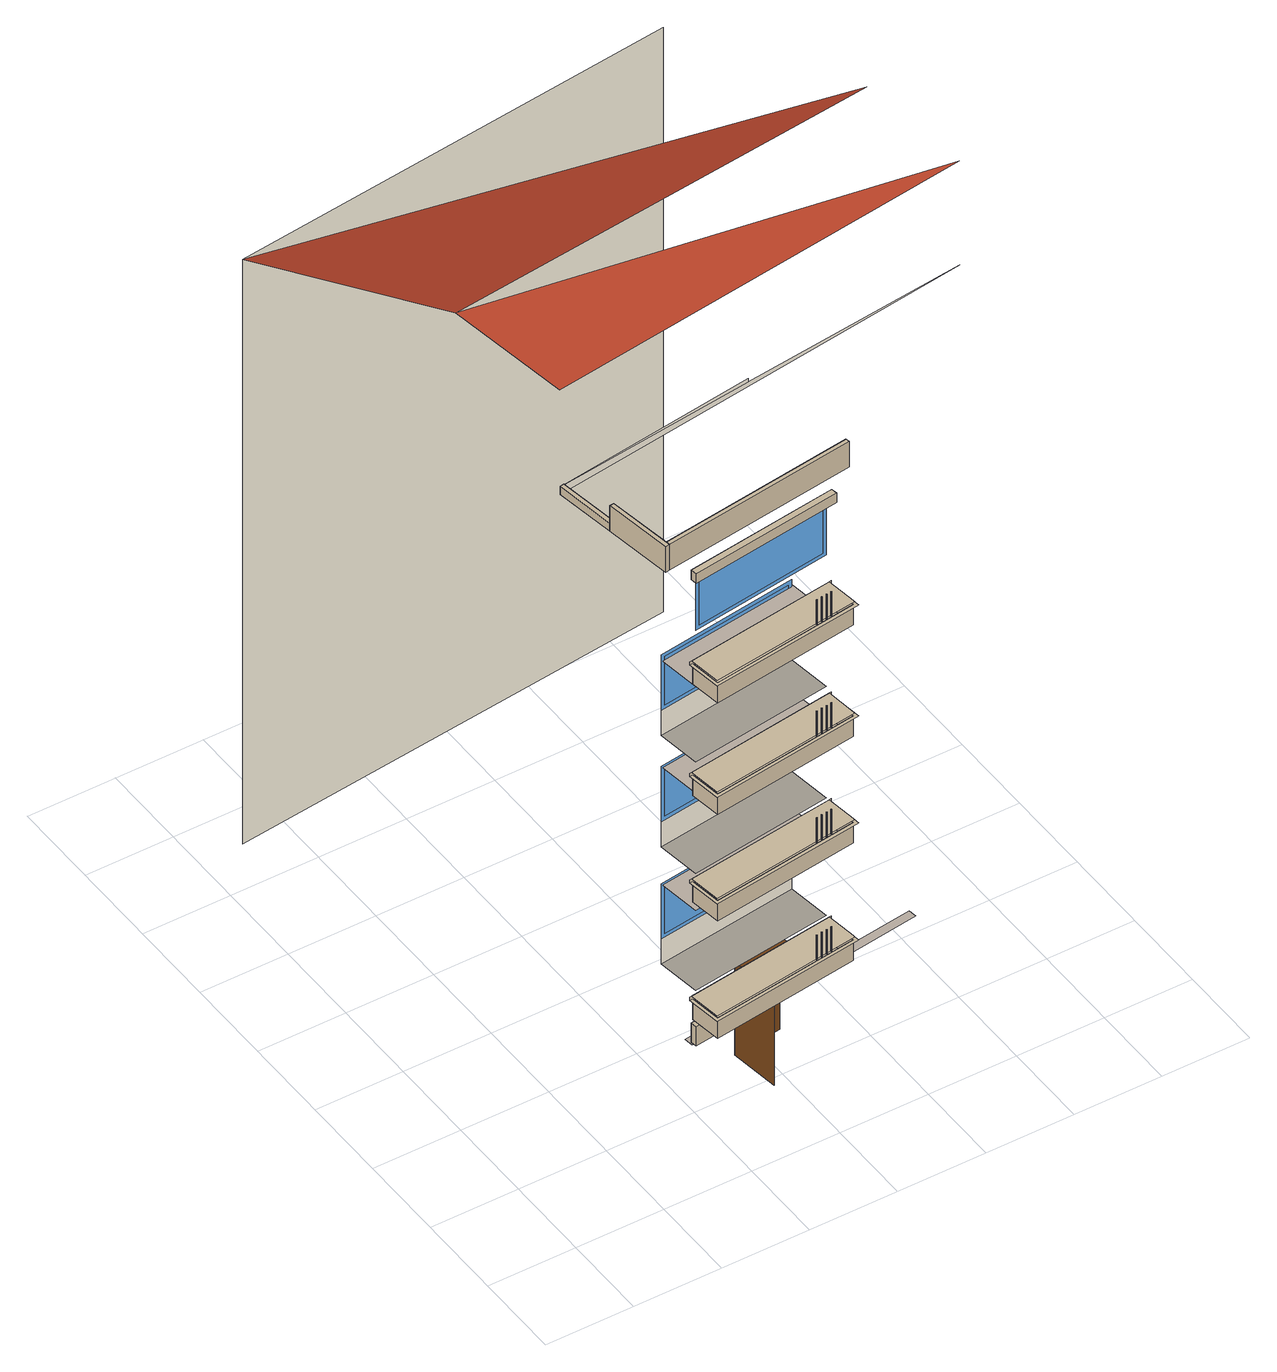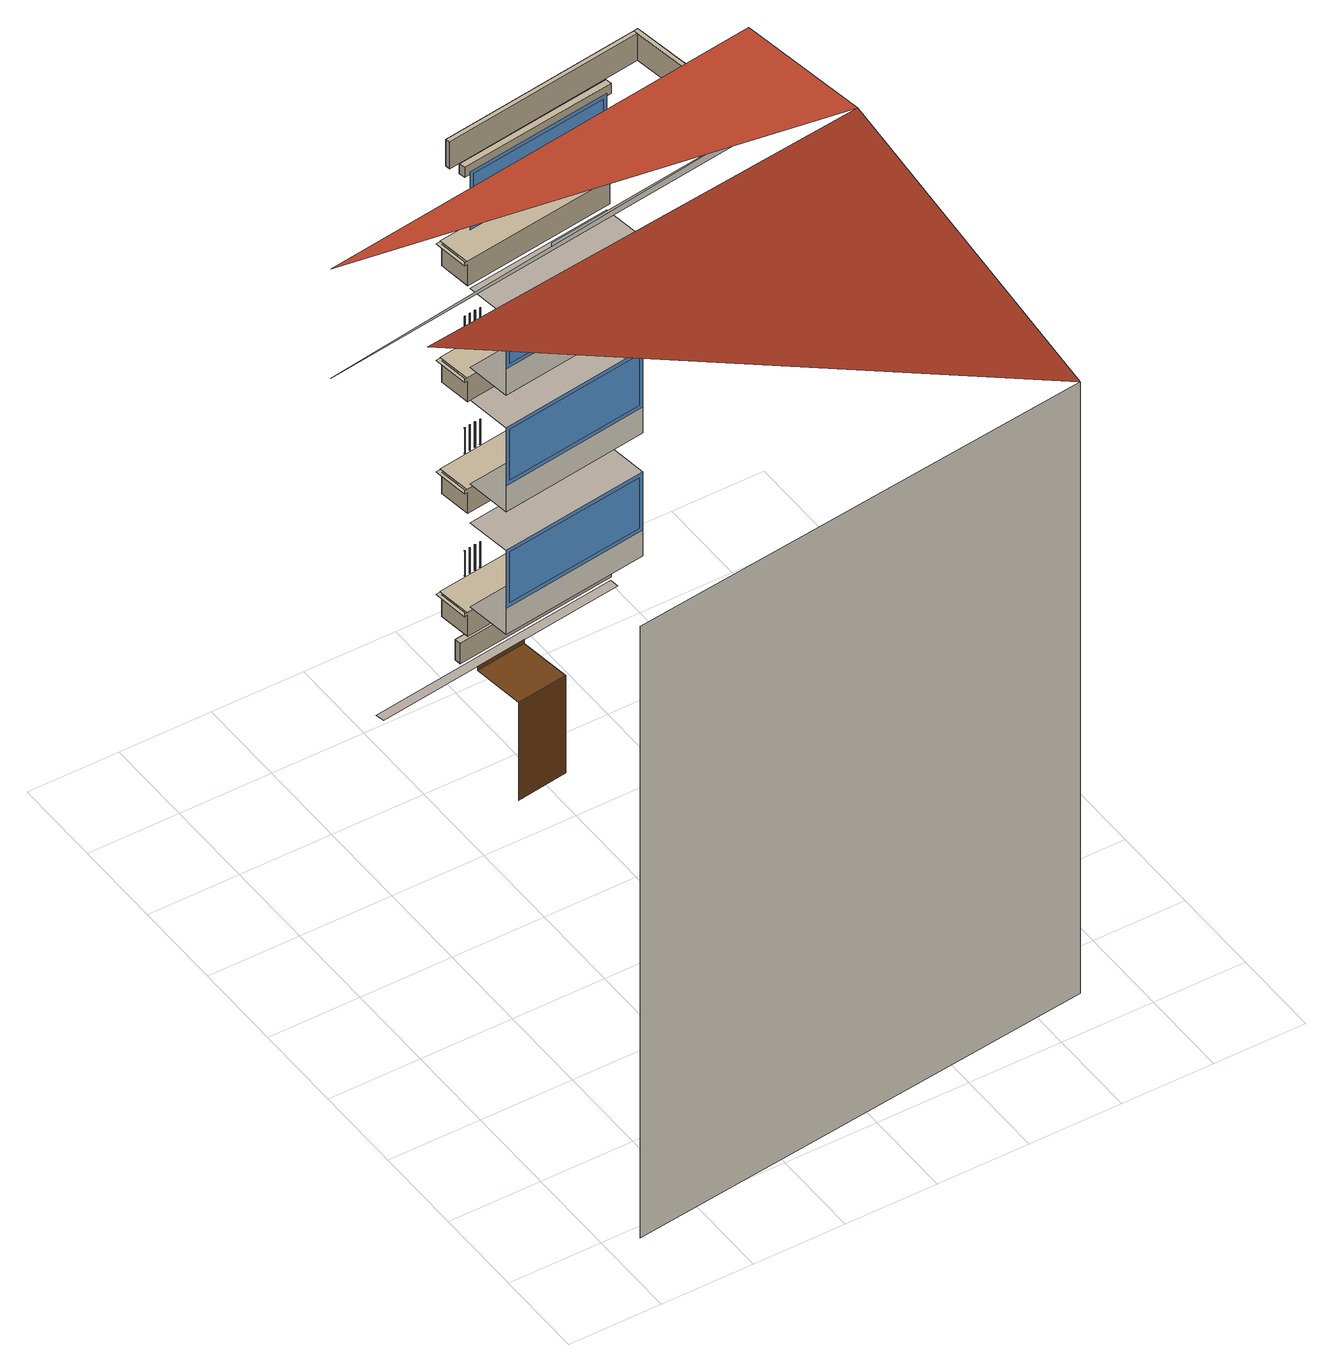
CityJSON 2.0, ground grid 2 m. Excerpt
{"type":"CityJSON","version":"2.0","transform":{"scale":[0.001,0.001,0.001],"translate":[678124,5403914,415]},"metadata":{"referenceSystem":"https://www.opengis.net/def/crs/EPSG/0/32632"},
"CityObjects":{
"building1":{"type":"Building","attributes":{"dataAvailable":"Sufficient","measuredHeight":17.58},"children":["building1-1","building1-2","building1-3","building1-4","building1-5","building1-6","building1-7","building1-8","building1-9","building1-10","building1-11"],"geometry":[{"type":"MultiSurface","lod":"3","boundaries":[[[0,1,2,3]],[[4,5,6,7],[1,0,3,2]],[[8,9,10,11]],[[12,13,14,15]],[[16,17,18,19]],[[20,21,22,23]],[[24,25,26,27]],[[28,29,30,31]],[[32,33,34,35]],[[36,37,38,39]],[[40,41,42,43]],[[26,44,45,27]],[[30,46,47,31]],[[22,48,49,23]],[[48,11,10,49],[33,32,35,34]],[[46,50,51,47],[37,36,39,38]],[[44,15,14,45],[41,40,43,42]],[[52,53,54,55]],[[56,57,58,59]],[[60,61,52,62]],[[63,64,65]],[[62,52,55,66]],[[54,67,66,55]],[[68,69,70]],[[65,64,71,72]],[[73,68,74]],[[73,75,76,77,78]]],"semantics":{"surfaces":[{"type":"Window","@cityeditor:layer":"Unclassified.LoD3","frameMaterialClass":"Plastic","paneMaterialClass":"Glass","frameMaterialUncertainty":0.3},{"type":"OuterCeilingSurface"},{"type":"OuterFloorSurface"},{"type":"WallSurface"},{"type":"Door","@cityeditor:layer":"Unclassified.LoD3"},{"type":"RoofSurface"},{"type":"RoofSurface","klumMaterialClass":"Ceramic","klumMaterialIndex":"D201","materialUncertainty":0.3}],"values":[0,0,1,1,1,2,2,2,0,0,0,3,3,3,0,0,0,4,1,4,3,4,4,5,3,6,3]}}]},
"building1-1":{"type":"BuildingInstallation","attributes":{"materialClass":"Metal","materialName":"Aluminium","materialUncertainty":0.3,"relationToConstruction":"outside"},"parents":["building1"],"geometry":[{"type":"MultiSurface","lod":"3","boundaries":[[[79,80,81,82,83,84,85,86]],[[87,88,89,90,91,92]],[[93,79,86,94,88,87,95,83,82,96]],[[97,98,99,100]],[[101,99,98,102]],[[103,104,98,97]],[[102,98,104,105]],[[106,107,104,103]],[[105,104,107,108]],[[109,110,107,106]],[[108,107,110,111]],[[111,110,112,113]],[[114,112,110,109]],[[113,112,115,116]],[[117,115,112,114]],[[118,119,120,121,122,123,124,115,112,110,107,104,98,99,125,126,127,128,129,130,131,132,133,134]],[[135,136,137,138,139,140,116,113,111,108,105,102,101,141,142,143,144,145,146,147,148,149,150,151]],[[152,124,115,117]],[[116,115,124,140]],[[140,124,123,139]],[[153,123,124,152]],[[139,123,122,138]],[[154,122,123,153]],[[155,134,118,156]],[[151,118,134,150]],[[157,121,122,154]],[[138,122,121,137]],[[158,120,121,157]],[[137,121,120,136]],[[135,119,118,151]],[[156,118,119,159]],[[136,120,119,135]],[[159,119,120,158]],[[160,161,162,163]],[[164,162,161,165]],[[166,167,161,160]],[[165,161,167,168]],[[163,162,169,170]],[[171,169,162,164]],[[170,169,172,173]],[[174,172,169,171]],[[175,176,167,166]],[[168,167,176,177]],[[178,179,176,175]],[[177,176,179,180]],[[173,172,181,182]],[[183,181,172,174]],[[180,179,184,185]],[[186,184,179,178]],[[182,181,187,188]],[[189,187,181,183]],[[190,191,184,186]],[[185,184,191,192]],[[188,187,193,194]],[[195,193,187,189]],[[196,197,198,199,200,201,202,203,204,205,206,191,184,179,176,167,161,162,169,172,181,187,193,207]],[[160,163,170,173,182,188,194,208,209,210,211,212,213,214,215,216,217,218,219,190,186,178,175,166]],[[194,193,207,208]],[[220,207,193,195]],[[219,206,191,190]],[[192,191,206,221]],[[218,205,206,219]],[[221,206,205,222]],[[208,207,196,209]],[[223,196,207,220]],[[217,204,205,218]],[[222,205,204,224]],[[225,197,196,223]],[[209,196,197,210]],[[216,203,204,217]],[[224,204,203,226]],[[210,197,198,211]],[[227,198,197,225]],[[211,198,199,212]],[[228,199,198,227]],[[215,202,203,216]],[[226,203,202,229]],[[212,199,200,213]],[[230,200,199,228]],[[214,201,202,215]],[[229,202,201,231]],[[213,200,201,214]],[[231,201,200,230]],[[232,233,234,235]],[[236,234,233,237]],[[237,233,238,239]],[[240,238,233,232]],[[235,234,241,242]],[[243,241,234,236]],[[239,238,244,245]],[[246,244,238,240]],[[242,241,247,248]],[[249,247,241,243]],[[250,251,244,246]],[[245,244,251,252]],[[248,247,253,254]],[[255,253,247,249]],[[254,253,256,257]],[[258,256,253,255]],[[252,251,259,260]],[[261,259,251,250]],[[257,256,262,263]],[[264,262,256,258]],[[265,266,259,261]],[[260,259,266,267]],[[268,269,266,265]],[[267,266,269,270]],[[237,236,243,249,255,258,264,271,272,273,274,275,276,277,278,279,280,281,270,267,260,252,245,239]],[[282,283,284,285,286,287,288,263,257,254,248,242,235,232,240,246,250,261,265,268,289,290,291,292]],[[234,241,247,253,256,262,293,294,295,296,297,298,299,300,301,302,303,269,266,259,251,244,238,233]],[[263,262,293,288]],[[271,293,262,264]],[[272,294,293,271]],[[288,293,294,287]],[[289,303,269,268]],[[270,269,303,281]],[[273,295,294,272]],[[287,294,295,286]],[[290,302,303,289]],[[281,303,302,280]],[[274,296,295,273]],[[286,295,296,285]],[[280,302,301,279]],[[291,301,302,290]],[[275,297,296,274]],[[285,296,297,284]],[[279,301,300,278]],[[292,300,301,291]],[[278,300,299,277]],[[282,299,300,292]],[[276,298,297,275]],[[284,297,298,283]],[[277,299,298,276]],[[283,298,299,282]],[[304,305,306,307]],[[308,306,305,309]],[[310,311,306,308]],[[307,306,311,312]],[[313,314,305,304]],[[309,305,314,315]],[[316,317,311,310]],[[312,311,317,318]],[[319,320,314,313]],[[315,314,320,321]],[[322,323,317,316]],[[318,317,323,324]],[[321,320,325,326]],[[327,325,320,319]],[[328,329,325,327]],[[326,325,329,330]],[[324,323,331,332]],[[333,331,323,322]],[[334,335,329,328]],[[330,329,335,336]],[[332,331,337,338]],[[339,337,331,333]],[[337,340,341,342,343,344,345,346,347,348,349,350,351,335,329,325,320,314,305,306,311,317,323,331]],[[309,308,310,316,322,333,339,352,353,354,355,356,357,358,359,360,361,362,363,336,330,326,321,315]],[[364,365,366,367,368,369,370,338,332,324,318,312,307,304,313,319,327,328,334,371,372,373,374,375]],[[371,351,335,334]],[[336,335,351,363]]]}]},
"building1-2":{"type":"BuildingInstallation","attributes":{"materialClass":"Metal","materialName":"Aluminium","materialUncertainty":0.3,"relationToConstruction":"outside"},"parents":["building1"],"geometry":[{"type":"MultiSurface","lod":"3","boundaries":[[[376,377,378,379,380,381,382,383]],[[384,385,386,387,388,389]],[[390,376,383,391,385,384,392,380,379,393]],[[394,395,396,397]],[[398,399,396,400]],[[397,396,399,401]],[[402,403,399,398]],[[401,399,403,404]],[[405,406,403,402]],[[404,403,406,407]],[[408,409,406,405]],[[407,406,409,410]],[[410,409,411,412]],[[413,411,409,408]],[[412,411,414,415]],[[416,414,411,413]],[[417,418,419,420,421,422,423,414,411,409,406,403,399,396,395,424,425,426,427,428,429,430,431,432]],[[433,434,435,436,437,438,415,412,410,407,404,401,397,394,439,440,441,442,443,444,445,446,447,448]],[[449,423,414,416]],[[415,414,423,438]],[[438,423,422,437]],[[450,422,423,449]],[[437,422,421,436]],[[451,421,422,450]],[[452,432,417,453]],[[448,417,432,447]],[[454,420,421,451]],[[436,421,420,435]],[[455,419,420,454]],[[435,420,419,434]],[[433,418,417,448]],[[453,417,418,456]],[[434,419,418,433]],[[456,418,419,455]],[[457,458,459,460]],[[461,459,458,462]],[[463,464,458,457]],[[462,458,464,465]],[[460,459,466,467]],[[468,466,459,461]],[[467,466,469,470]],[[471,469,466,468]],[[472,473,464,463]],[[465,464,473,474]],[[475,476,473,472]],[[474,473,476,477]],[[470,469,478,479]],[[480,478,469,471]],[[477,476,481,482]],[[483,481,476,475]],[[479,478,484,485]],[[486,484,478,480]],[[487,488,481,483]],[[482,481,488,489]],[[485,484,490,491]],[[492,490,484,486]],[[493,494,495,496,497,498,499,500,501,502,503,488,481,476,473,464,458,459,466,469,478,484,490,504]],[[457,460,467,470,479,485,491,505,506,507,508,509,510,511,512,513,514,515,516,487,483,475,472,463]],[[491,490,504,505]],[[517,504,490,492]],[[516,503,488,487]],[[489,488,503,518]],[[515,502,503,516]],[[518,503,502,519]],[[505,504,493,506]],[[520,493,504,517]],[[514,501,502,515]],[[519,502,501,521]],[[522,494,493,520]],[[506,493,494,507]],[[513,500,501,514]],[[521,501,500,523]],[[507,494,495,508]],[[524,495,494,522]],[[508,495,496,509]],[[525,496,495,524]],[[512,499,500,513]],[[523,500,499,526]],[[509,496,497,510]],[[527,497,496,525]],[[511,498,499,512]],[[526,499,498,528]],[[510,497,498,511]],[[528,498,497,527]],[[529,530,531,532]],[[533,531,530,534]],[[534,530,535,536]],[[537,535,530,529]],[[532,531,538,539]],[[540,538,531,533]],[[536,535,541,542]],[[543,541,535,537]],[[539,538,544,545]],[[546,544,538,540]],[[547,548,541,543]],[[542,541,548,549]],[[545,544,550,551]],[[552,550,544,546]],[[551,550,553,554]],[[555,553,550,552]],[[549,548,556,557]],[[558,556,548,547]],[[554,553,559,560]],[[561,559,553,555]],[[562,563,556,558]],[[557,556,563,564]],[[565,566,563,562]],[[564,563,566,567]],[[534,533,540,546,552,555,561,568,569,570,571,572,573,574,575,576,577,578,567,564,557,549,542,536]],[[579,580,581,582,583,584,585,560,554,551,545,539,532,529,537,543,547,558,562,565,586,587,588,589]],[[531,538,544,550,553,559,590,591,592,593,594,595,596,597,598,599,600,566,563,556,548,541,535,530]],[[560,559,590,585]],[[568,590,559,561]],[[569,591,590,568]],[[585,590,591,584]],[[586,600,566,565]],[[567,566,600,578]],[[570,592,591,569]],[[584,591,592,583]],[[587,599,600,586]],[[578,600,599,577]],[[571,593,592,570]],[[583,592,593,582]],[[577,599,598,576]],[[588,598,599,587]],[[572,594,593,571]],[[582,593,594,581]],[[576,598,597,575]],[[589,597,598,588]],[[575,597,596,574]],[[579,596,597,589]],[[573,595,594,572]],[[581,594,595,580]],[[574,596,595,573]],[[580,595,596,579]],[[601,602,603,604]],[[605,603,602,606]],[[607,608,603,605]],[[604,603,608,609]],[[610,611,602,601]],[[606,602,611,612]],[[613,614,608,607]],[[609,608,614,615]],[[616,617,611,610]],[[612,611,617,618]],[[619,620,614,613]],[[615,614,620,621]],[[618,617,622,623]],[[624,622,617,616]],[[625,626,622,624]],[[623,622,626,627]],[[621,620,628,629]],[[630,628,620,619]],[[631,632,626,625]],[[627,626,632,633]],[[634,635,636,637,638,639,640,641,642,643,644,645,646,632,626,622,617,611,602,603,608,614,620,628]],[[606,605,607,613,619,630,647,648,649,650,651,652,653,654,655,656,657,658,659,633,627,623,618,612]],[[660,661,662,663,664,665,666,667,629,621,615,609,604,601,610,616,624,625,631,668,669,670,671,672]],[[668,646,632,631]],[[633,632,646,659]]]}]},
"building1-3":{"type":"BuildingInstallation","attributes":{"materialClass":"Metal","materialName":"Aluminium","materialUncertainty":0.3,"relationToConstruction":"outside"},"parents":["building1"],"geometry":[{"type":"MultiSurface","lod":"3","boundaries":[[[673,674,675,676,677,678,679,680]],[[681,682,683,684,685,686]],[[687,673,680,688,682,681,689,677,676,690]],[[691,692,693,694]],[[695,693,692,696]],[[697,698,692,691]],[[696,692,698,699]],[[700,701,698,697]],[[699,698,701,702]],[[703,704,701,700]],[[702,701,704,705]],[[706,707,704,703]],[[705,704,707,708]],[[708,707,709,710]],[[711,709,707,706]],[[710,709,712,713]],[[714,712,709,711]],[[715,716,717,718,719,720,721,712,709,707,704,701,698,692,693,722,723,724,725,726,727,728,729,730]],[[731,732,733,734,735,736,713,710,708,705,702,699,696,695,737,738,739,740,741,742,743,744,745,746]],[[747,721,712,714]],[[713,712,721,736]],[[736,721,720,735]],[[748,720,721,747]],[[735,720,719,734]],[[749,719,720,748]],[[750,730,715,751]],[[746,715,730,745]],[[752,718,719,749]],[[734,719,718,733]],[[753,717,718,752]],[[733,718,717,732]],[[731,716,715,746]],[[751,715,716,754]],[[732,717,716,731]],[[754,716,717,753]],[[755,756,757,758]],[[759,757,756,760]],[[761,762,756,755]],[[760,756,762,763]],[[758,757,764,765]],[[766,764,757,759]],[[765,764,767,768]],[[769,767,764,766]],[[770,771,762,761]],[[763,762,771,772]],[[773,774,771,770]],[[772,771,774,775]],[[768,767,776,777]],[[778,776,767,769]],[[775,774,779,780]],[[781,779,774,773]],[[777,776,782,783]],[[784,782,776,778]],[[785,786,779,781]],[[780,779,786,787]],[[783,782,788,789]],[[790,788,782,784]],[[791,792,793,794,795,796,797,798,799,800,801,786,779,774,771,762,756,757,764,767,776,782,788,802]],[[755,758,765,768,777,783,789,803,804,805,806,807,808,809,810,811,812,813,814,785,781,773,770,761]],[[789,788,802,803]],[[815,802,788,790]],[[814,801,786,785]],[[787,786,801,816]],[[813,800,801,814]],[[816,801,800,817]],[[803,802,791,804]],[[818,791,802,815]],[[812,799,800,813]],[[817,800,799,819]],[[820,792,791,818]],[[804,791,792,805]],[[811,798,799,812]],[[819,799,798,821]],[[805,792,793,806]],[[822,793,792,820]],[[806,793,794,807]],[[823,794,793,822]],[[810,797,798,811]],[[821,798,797,824]],[[807,794,795,808]],[[825,795,794,823]],[[809,796,797,810]],[[824,797,796,826]],[[808,795,796,809]],[[826,796,795,825]],[[827,828,829,830]],[[831,829,828,832]],[[832,828,833,834]],[[835,833,828,827]],[[830,829,836,837]],[[838,836,829,831]],[[834,833,839,840]],[[841,839,833,835]],[[837,836,842,843]],[[844,842,836,838]],[[845,846,839,841]],[[840,839,846,847]],[[843,842,848,849]],[[850,848,842,844]],[[849,848,851,852]],[[853,851,848,850]],[[847,846,854,855]],[[856,854,846,845]],[[852,851,857,858]],[[859,857,851,853]],[[860,861,854,856]],[[855,854,861,862]],[[863,864,861,860]],[[862,861,864,865]],[[832,831,838,844,850,853,859,866,867,868,869,870,871,872,873,874,875,876,865,862,855,847,840,834]],[[877,878,879,880,881,882,883,858,852,849,843,837,830,827,835,841,845,856,860,863,884,885,886,887]],[[829,836,842,848,851,857,888,889,890,891,892,893,894,895,896,897,898,864,861,854,846,839,833,828]],[[858,857,888,883]],[[866,888,857,859]],[[867,889,888,866]],[[883,888,889,882]],[[884,898,864,863]],[[865,864,898,876]],[[868,890,889,867]],[[882,889,890,881]],[[885,897,898,884]],[[876,898,897,875]],[[869,891,890,868]],[[881,890,891,880]],[[875,897,896,874]],[[886,896,897,885]],[[870,892,891,869]],[[880,891,892,879]],[[874,896,895,873]],[[887,895,896,886]],[[873,895,894,872]],[[877,894,895,887]],[[871,893,892,870]],[[879,892,893,878]],[[872,894,893,871]],[[878,893,894,877]],[[899,900,901,902]],[[903,901,900,904]],[[905,906,901,903]],[[902,901,906,907]],[[908,909,900,899]],[[904,900,909,910]],[[911,912,906,905]],[[907,906,912,913]],[[914,915,909,908]],[[910,909,915,916]],[[917,918,912,911]],[[913,912,918,919]],[[916,915,920,921]],[[922,920,915,914]],[[923,924,920,922]],[[921,920,924,925]],[[919,918,926,927]],[[928,926,918,917]],[[929,930,924,923]],[[925,924,930,931]],[[932,933,934,935,936,937,938,939,940,941,942,943,944,930,924,920,915,909,900,901,906,912,918,926]],[[904,903,905,911,917,928,945,946,947,948,949,950,951,952,953,954,955,956,957,931,925,921,916,910]],[[958,959,960,961,962,963,964,965,927,919,913,907,902,899,908,914,922,923,929,966,967,968,969,970]],[[966,944,930,929]],[[931,930,944,957]]]}]},
"building1-4":{"type":"BuildingInstallation","attributes":{"materialClass":"Metal","materialName":"Aluminium","materialUncertainty":0.3,"relationToConstruction":"outside"},"parents":["building1"],"geometry":[{"type":"MultiSurface","lod":"3","boundaries":[[[971,972,973,974,975,976,977,978]],[[979,980,981,982,983,984]],[[985,971,978,986,980,979,987,975,974,988]],[[989,990,991,992]],[[993,991,990,994]],[[995,996,990,989]],[[994,990,996,997]],[[998,999,996,995]],[[997,996,999,1000]],[[1001,1002,999,998]],[[1000,999,1002,1003]],[[1004,1005,1002,1001]],[[1003,1002,1005,1006]],[[1006,1005,1007,1008]],[[1009,1007,1005,1004]],[[1008,1007,1010,1011]],[[1012,1010,1007,1009]],[[1013,1014,1015,1016,1017,1018,1019,1010,1007,1005,1002,999,996,990,991,1020,1021,1022,1023,1024,1025,1026,1027,1028]],[[1029,1030,1031,1032,1033,1034,1011,1008,1006,1003,1000,997,994,993,1035,1036,1037,1038,1039,1040,1041,1042,1043,1044]],[[1045,1019,1010,1012]],[[1011,1010,1019,1034]],[[1034,1019,1018,1033]],[[1046,1018,1019,1045]],[[1033,1018,1017,1032]],[[1047,1017,1018,1046]],[[1048,1028,1013,1049]],[[1044,1013,1028,1043]],[[1050,1016,1017,1047]],[[1032,1017,1016,1031]],[[1051,1015,1016,1050]],[[1031,1016,1015,1030]],[[1029,1014,1013,1044]],[[1049,1013,1014,1052]],[[1030,1015,1014,1029]],[[1052,1014,1015,1051]],[[1053,1054,1055,1056]],[[1057,1055,1054,1058]],[[1059,1060,1054,1053]],[[1058,1054,1060,1061]],[[1056,1055,1062,1063]],[[1064,1062,1055,1057]],[[1063,1062,1065,1066]],[[1067,1065,1062,1064]],[[1068,1069,1060,1059]],[[1061,1060,1069,1070]],[[1071,1072,1069,1068]],[[1070,1069,1072,1073]],[[1066,1065,1074,1075]],[[1076,1074,1065,1067]],[[1073,1072,1077,1078]],[[1079,1077,1072,1071]],[[1075,1074,1080,1081]],[[1082,1080,1074,1076]],[[1083,1084,1077,1079]],[[1078,1077,1084,1085]],[[1081,1080,1086,1087]],[[1088,1086,1080,1082]],[[1089,1090,1091,1092,1093,1094,1095,1096,1097,1098,1099,1084,1077,1072,1069,1060,1054,1055,1062,1065,1074,1080,1086,1100]],[[1053,1056,1063,1066,1075,1081,1087,1101,1102,1103,1104,1105,1106,1107,1108,1109,1110,1111,1112,1083,1079,1071,1068,1059]],[[1087,1086,1100,1101]],[[1113,1100,1086,1088]],[[1112,1099,1084,1083]],[[1085,1084,1099,1114]],[[1111,1098,1099,1112]],[[1114,1099,1098,1115]],[[1101,1100,1089,1102]],[[1116,1089,1100,1113]],[[1110,1097,1098,1111]],[[1115,1098,1097,1117]],[[1118,1090,1089,1116]],[[1102,1089,1090,1103]],[[1109,1096,1097,1110]],[[1117,1097,1096,1119]],[[1103,1090,1091,1104]],[[1120,1091,1090,1118]],[[1104,1091,1092,1105]],[[1121,1092,1091,1120]],[[1108,1095,1096,1109]],[[1119,1096,1095,1122]],[[1105,1092,1093,1106]],[[1123,1093,1092,1121]],[[1107,1094,1095,1108]],[[1122,1095,1094,1124]],[[1106,1093,1094,1107]],[[1124,1094,1093,1123]],[[1125,1126,1127,1128]],[[1129,1127,1126,1130]],[[1130,1126,1131,1132]],[[1133,1131,1126,1125]],[[1128,1127,1134,1135]],[[1136,1134,1127,1129]],[[1132,1131,1137,1138]],[[1139,1137,1131,1133]],[[1135,1134,1140,1141]],[[1142,1140,1134,1136]],[[1143,1144,1137,1139]],[[1138,1137,1144,1145]],[[1141,1140,1146,1147]],[[1148,1146,1140,1142]],[[1147,1146,1149,1150]],[[1151,1149,1146,1148]],[[1145,1144,1152,1153]],[[1154,1152,1144,1143]],[[1150,1149,1155,1156]],[[1157,1155,1149,1151]],[[1158,1159,1152,1154]],[[1153,1152,1159,1160]],[[1161,1162,1159,1158]],[[1160,1159,1162,1163]],[[1130,1129,1136,1142,1148,1151,1157,1164,1165,1166,1167,1168,1169,1170,1171,1172,1173,1174,1163,1160,1153,1145,1138,1132]],[[1175,1176,1177,1178,1179,1180,1181,1156,1150,1147,1141,1135,1128,1125,1133,1139,1143,1154,1158,1161,1182,1183,1184,1185]],[[1127,1134,1140,1146,1149,1155,1186,1187,1188,1189,1190,1191,1192,1193,1194,1195,1196,1162,1159,1152,1144,1137,1131,1126]],[[1156,1155,1186,1181]],[[1164,1186,1155,1157]],[[1165,1187,1186,1164]],[[1181,1186,1187,1180]],[[1182,1196,1162,1161]],[[1163,1162,1196,1174]],[[1166,1188,1187,1165]],[[1180,1187,1188,1179]],[[1183,1195,1196,1182]],[[1174,1196,1195,1173]],[[1167,1189,1188,1166]],[[1179,1188,1189,1178]],[[1173,1195,1194,1172]],[[1184,1194,1195,1183]],[[1168,1190,1189,1167]],[[1178,1189,1190,1177]],[[1172,1194,1193,1171]],[[1185,1193,1194,1184]],[[1171,1193,1192,1170]],[[1175,1192,1193,1185]],[[1169,1191,1190,1168]],[[1177,1190,1191,1176]],[[1170,1192,1191,1169]],[[1176,1191,1192,1175]],[[1197,1198,1199,1200]],[[1201,1199,1198,1202]],[[1203,1204,1199,1201]],[[1200,1199,1204,1205]],[[1206,1207,1198,1197]],[[1202,1198,1207,1208]],[[1209,1210,1204,1203]],[[1205,1204,1210,1211]],[[1212,1213,1207,1206]],[[1208,1207,1213,1214]],[[1215,1216,1210,1209]],[[1211,1210,1216,1217]],[[1214,1213,1218,1219]],[[1220,1218,1213,1212]],[[1221,1222,1218,1220]],[[1219,1218,1222,1223]],[[1217,1216,1224,1225]],[[1226,1224,1216,1215]],[[1227,1228,1222,1221]],[[1223,1222,1228,1229]],[[1230,1231,1232,1233,1234,1235,1236,1237,1238,1239,1240,1241,1242,1228,1222,1218,1213,1207,1198,1199,1204,1210,1216,1224]],[[1202,1201,1203,1209,1215,1226,1243,1244,1245,1246,1247,1248,1249,1250,1251,1252,1253,1254,1255,1229,1223,1219,1214,1208]],[[1256,1257,1258,1259,1260,1261,1262,1263,1225,1217,1211,1205,1200,1197,1206,1212,1220,1221,1227,1264,1265,1266,1267,1268]],[[1264,1242,1228,1227]],[[1229,1228,1242,1255]]]}]},
"building1-5":{"type":"BuildingInstallation","attributes":{"klumMaterialClass":"Concrete","klumMaterialIndex":"E101","relationToConstruction":"outside"},"parents":["building1"],"geometry":[{"type":"MultiSurface","lod":"3","boundaries":[[[1269,81,80,1270]],[[96,82,81,1269]],[[1270,80,79,93]],[[93,96,1269,1270]]]}]},
"building1-6":{"type":"BuildingInstallation","attributes":{"klumMaterialClass":"Concrete","klumMaterialIndex":"E101","relationToConstruction":"outside"},"parents":["building1"],"geometry":[{"type":"MultiSurface","lod":"3","boundaries":[[[1271,378,377,1272]],[[393,379,378,1271]],[[1272,377,376,390]],[[390,393,1271,1272]]]}]},
"building1-7":{"type":"BuildingInstallation","attributes":{"klumMaterialClass":"Concrete","klumMaterialIndex":"E101","relationToConstruction":"outside"},"parents":["building1"],"geometry":[{"type":"MultiSurface","lod":"3","boundaries":[[[1273,675,674,1274]],[[690,676,675,1273]],[[1274,674,673,687]],[[687,690,1273,1274]]]}]},
"building1-8":{"type":"BuildingInstallation","attributes":{"klumMaterialClass":"Concrete","klumMaterialIndex":"E101","relationToConstruction":"outside"},"parents":["building1"],"geometry":[{"type":"MultiSurface","lod":"3","boundaries":[[[1275,973,972,1276]],[[988,974,973,1275]],[[1276,972,971,985]],[[985,988,1275,1276]]]}]},
"building1-9":{"type":"BuildingInstallation","attributes":{"@cityeditor:layer":"Unclassified.LoD3","materialUncertainty":1,"relationToConstruction":"outside"},"parents":["building1"],"geometry":[{"type":"MultiSurface","lod":"3","boundaries":[[[1277,1278,1279,1280]],[[1280,1279,1281,1282]],[[1277,1280,1282,1283]],[[1279,1278,1284,1281]],[[1278,1277,1283,1284]],[[1284,1283,1282,1281]]]}]},
"building1-10":{"type":"BuildingInstallation","attributes":{"@cityeditor:layer":"Unclassified.LoD3","klumMaterialClass":"Plaster","klumMaterialIndex":"I101","materialUncertainty":0.3,"relationToConstruction":"outside"},"parents":["building1"],"geometry":[{"type":"MultiSurface","lod":"3","boundaries":[[[1285,1286,1287,1288]],[[1286,1289,1290,1287]],[[1291,1285,1288,1292]],[[1286,1285,1291,1289]],[[1288,1287,1290,1292]],[[1289,1291,1292,1290]],[[1293,1294,1295,1289,1291,1296,1297]],[[1298,1299,1300,1301,1302]],[[1299,1298,1295,1294]],[[1295,1298,1302,1289]],[[1303,1304,1294,1293]],[[1305,64,71,1300,1299]],[[1304,1305,1299,1294]],[[71,1303,1293,1300]],[[1304,1303,71,64,1305]],[[1294,1293,1300,1299]],[[1300,1293,1297,1296,1291,1301]],[[1291,1289,1302,1301]]]}]},
"building1-11":{"type":"BuildingInstallation","attributes":{"@cityeditor:layer":"Unclassified.LoD3","materialClass":"Plastic","materialUncertainty":0.3,"relationToConstruction":"outside"},"parents":["building1"],"geometry":[{"type":"MultiSurface","lod":"3","boundaries":[[[1306,1307,1308,1309]],[[1310,1306,1309,1311]],[[1307,1312,1313,1308]],[[1310,1312,1307,1306]],[[1313,1311,1309,1308]],[[1312,1310,1311,1313]]]}]}
},
"vertices":[
[6743,1737,13852],[6743,1737,15084],[3667,1323,15084],[3667,1323,13852],[6833,1749,13762],[6833,1749,15174],[3578,1311,15174],[3578,1311,13762],[6833,1749,6625],[3578,1311,6625],[3445,2302,6625],[6699,2740,6625],[6833,1749,9617],[3578,1311,9617],[3445,2302,9617],[6699,2740,9617],[6833,1749,12334],[3578,1311,12334],[3445,2302,12334],[6699,2740,12334],[3578,1311,4577],[6833,1749,4577],[6699,2740,4577],[3445,2302,4577],[3578,1311,7569],[6833,1749,7569],[6699,2740,7569],[3445,2302,7569],[3578,1311,10410],[6833,1749,10410],[6699,2740,10410],[3445,2302,10410],[6610,2728,5304],[6610,2728,6535],[3534,2314,6535],[3534,2314,5304],[6610,2728,11137],[6610,2728,12369],[3534,2314,12369],[3534,2314,11137],[6610,2728,8296],[6610,2728,9527],[3534,2314,9527],[3534,2314,8296],[6699,2740,8206],[3445,2302,8206],[6699,2740,11047],[3445,2302,11047],[6699,2740,5214],[3445,2302,5214],[6699,2740,12459],[3445,2302,12459],[5680,1791,3149],[5680,1791,769],[5526,2931,769],[5526,2931,3149],[9062,2049,3249],[3490,1299,3249],[3464,1493,3249],[9036,2243,3249],[6797,1941,3249],[5680,1791,3249],[6797,1941,3149],[7066,4811,15855],[2375,4179,15866],[7066,4811,15765],[6644,3081,3149],[6644,3081,766],[1914,7099,18332],[2369,4178,18332],[12315,5517,18310],[2375,4179,15675],[12321,5518,15653],[988,13078,15676],[12000,8255,18309],[11315,14266,15653],[11315,14266,753],[1565,13144,775],[988,13078,776],
[3506,1302,10119],[3603,585,10119],[6984,1040,10119],[6887,1757,10119],[6957,1766,10119],[7062,980,10119],[3543,506,10119],[3437,1292,10119],[6907,1759,10199],[3486,1299,10199],[3492,1257,10199],[3586,562,10199],[7006,1023,10199],[7001,1064,10199],[3506,1302,9599],[3437,1292,10199],[6957,1766,10199],[6887,1757,9599],[6031,868,10824],[6031,868,10212],[6031,866,10212],[6031,866,10824],[6031,866,10211],[6031,868,10211],[6031,871,10824],[6031,871,10212],[6031,871,10211],[6033,873,10824],[6033,873,10212],[6033,873,10211],[6035,874,10824],[6035,874,10212],[6035,874,10211],[6037,876,10212],[6037,876,10211],[6037,876,10824],[6040,876,10212],[6040,876,10211],[6040,876,10824],[6052,867,10212],[6052,869,10212],[6051,871,10212],[6050,873,10212],[6048,875,10212],[6046,876,10212],[6043,876,10212],[6031,864,10212],[6033,862,10212],[6035,860,10212],[6037,859,10212],[6040,859,10212],[6042,859,10212],[6045,860,10212],[6048,861,10212],[6050,862,10212],[6051,864,10212],[6052,869,10211],[6051,871,10211],[6050,873,10211],[6048,875,10211],[6046,876,10211],[6043,876,10211],[6031,864,10211],[6033,862,10211],[6035,860,10211],[6037,859,10211],[6040,859,10211],[6042,859,10211],[6045,860,10211],[6048,861,10211],[6050,862,10211],[6051,864,10211],[6052,867,10211],[6043,876,10824],[6046,876,10824],[6048,875,10824],[6051,864,10824],[6052,867,10824],[6050,873,10824],[6051,871,10824],[6052,869,10824],[6152,882,10828],[6152,882,10212],[6153,880,10212],[6153,880,10828],[6153,880,10211],[6152,882,10211],[6152,885,10828],[6152,885,10212],[6152,885,10211],[6154,878,10212],[6154,878,10828],[6154,878,10211],[6156,877,10212],[6156,877,10828],[6156,877,10211],[6153,887,10828],[6153,887,10212],[6153,887,10211],[6154,889,10828],[6154,889,10212],[6154,889,10211],[6158,876,10212],[6158,876,10828],[6158,876,10211],[6156,891,10212],[6156,891,10211],[6156,891,10828],[6161,875,10212],[6161,875,10828],[6161,875,10211],[6159,892,10828],[6159,892,10212],[6159,892,10211],[6164,875,10212],[6164,875,10828],[6164,875,10211],[6169,877,10212],[6171,879,10212],[6172,881,10212],[6173,883,10212],[6173,885,10212],[6173,888,10212],[6171,890,10212],[6169,891,10212],[6167,892,10212],[6164,893,10212],[6162,893,10212],[6167,876,10212],[6167,876,10828],[6169,877,10828],[6171,879,10828],[6172,881,10828],[6173,883,10828],[6173,885,10828],[6173,888,10828],[6171,890,10828],[6169,891,10828],[6167,892,10828],[6164,893,10828],[6162,893,10828],[6167,876,10211],[6162,893,10211],[6164,893,10211],[6169,877,10211],[6167,892,10211],[6171,879,10211],[6169,891,10211],[6172,881,10211],[6173,883,10211],[6171,890,10211],[6173,885,10211],[6173,888,10211],[6273,899,10824],[6273,899,10212],[6274,897,10212],[6274,897,10824],[6274,897,10211],[6273,899,10211],[6273,901,10212],[6273,901,10211],[6273,901,10824],[6275,895,10212],[6275,895,10824],[6275,895,10211],[6274,903,10212],[6274,903,10211],[6274,903,10824],[6277,893,10212],[6277,893,10824],[6277,893,10211],[6276,905,10824],[6276,905,10212],[6276,905,10211],[6280,892,10212],[6280,892,10824],[6280,892,10211],[6282,891,10212],[6282,891,10824],[6282,891,10211],[6278,907,10212],[6278,907,10211],[6278,907,10824],[6285,892,10212],[6285,892,10824],[6285,892,10211],[6280,908,10824],[6280,908,10212],[6280,908,10211],[6283,909,10824],[6283,909,10212],[6283,909,10211],[6288,892,10211],[6290,893,10211],[6292,895,10211],[6294,897,10211],[6295,899,10211],[6295,902,10211],[6294,904,10211],[6293,906,10211],[6291,907,10211],[6288,909,10211],[6286,909,10211],[6294,904,10824],[6295,902,10824],[6295,899,10824],[6294,897,10824],[6292,895,10824],[6290,893,10824],[6288,892,10824],[6286,909,10824],[6288,909,10824],[6291,907,10824],[6293,906,10824],[6288,892,10212],[6290,893,10212],[6292,895,10212],[6294,897,10212],[6295,899,10212],[6295,902,10212],[6294,904,10212],[6293,906,10212],[6291,907,10212],[6288,909,10212],[6286,909,10212],[6395,915,10824],[6395,915,10212],[6395,913,10212],[6395,913,10824],[6395,913,10211],[6395,915,10211],[6397,911,10211],[6397,911,10212],[6397,911,10824],[6395,917,10824],[6395,917,10212],[6395,917,10211],[6399,909,10211],[6399,909,10212],[6399,909,10824],[6396,920,10824],[6396,920,10212],[6396,920,10211],[6401,908,10211],[6401,908,10212],[6401,908,10824],[6397,922,10212],[6397,922,10211],[6397,922,10824],[6399,923,10824],[6399,923,10212],[6399,923,10211],[6404,908,10212],[6404,908,10824],[6404,908,10211],[6402,925,10824],[6402,925,10212],[6402,925,10211],[6407,908,10212],[6407,908,10824],[6407,908,10211],[6409,909,10212],[6412,910,10212],[6414,911,10212],[6415,913,10212],[6416,916,10212],[6416,918,10212],[6415,920,10212],[6414,922,10212],[6412,924,10212],[6410,925,10212],[6407,925,10212],[6404,925,10212],[6409,909,10211],[6412,910,10211],[6414,911,10211],[6415,913,10211],[6416,916,10211],[6416,918,10211],[6415,920,10211],[6414,922,10211],[6412,924,10211],[6410,925,10211],[6407,925,10211],[6404,925,10211],[6415,920,10824],[6416,918,10824],[6416,916,10824],[6415,913,10824],[6414,911,10824],[6412,910,10824],[6409,909,10824],[6404,925,10824],[6407,925,10824],[6410,925,10824],[6412,924,10824],[6414,922,10824],
[3506,1302,7402],[3603,585,7402],[6984,1040,7402],[6887,1757,7402],[6957,1766,7402],[7062,980,7402],[3543,506,7402],[3437,1292,7402],[6907,1759,7482],[3486,1299,7482],[3492,1257,7482],[3586,562,7482],[7006,1023,7482],[7001,1064,7482],[3506,1302,6882],[3437,1292,7482],[6957,1766,7482],[6887,1757,6882],[6031,864,7494],[6031,864,7495],[6031,866,7495],[6031,866,7494],[6031,868,8107],[6031,868,7495],[6031,866,8107],[6031,868,7494],[6031,871,8107],[6031,871,7495],[6031,871,7494],[6033,873,8107],[6033,873,7495],[6033,873,7494],[6035,874,8107],[6035,874,7495],[6035,874,7494],[6037,876,7495],[6037,876,7494],[6037,876,8107],[6040,876,7495],[6040,876,7494],[6040,876,8107],[6052,867,7495],[6052,869,7495],[6051,871,7495],[6050,873,7495],[6048,875,7495],[6046,876,7495],[6043,876,7495],[6033,862,7495],[6035,860,7495],[6037,859,7495],[6040,859,7495],[6042,859,7495],[6045,860,7495],[6048,861,7495],[6050,862,7495],[6051,864,7495],[6052,869,7494],[6051,871,7494],[6050,873,7494],[6048,875,7494],[6046,876,7494],[6043,876,7494],[6033,862,7494],[6035,860,7494],[6037,859,7494],[6040,859,7494],[6042,859,7494],[6045,860,7494],[6048,861,7494],[6050,862,7494],[6051,864,7494],[6052,867,7494],[6043,876,8107],[6046,876,8107],[6048,875,8107],[6051,864,8107],[6052,867,8107],[6050,873,8107],[6051,871,8107],[6052,869,8107],[6152,882,8111],[6152,882,7495],[6153,880,7495],[6153,880,8111],[6153,880,7494],[6152,882,7494],[6152,885,8111],[6152,885,7495],[6152,885,7494],[6154,878,7495],[6154,878,8111],[6154,878,7494],[6156,877,7495],[6156,877,8111],[6156,877,7494],[6153,887,8111],[6153,887,7495],[6153,887,7494],[6154,889,8111],[6154,889,7495],[6154,889,7494],[6158,876,7495],[6158,876,8111],[6158,876,7494],[6156,891,7495],[6156,891,7494],[6156,891,8111],[6161,875,7495],[6161,875,8111],[6161,875,7494],[6159,892,8111],[6159,892,7495],[6159,892,7494],[6164,875,7495],[6164,875,8111],[6164,875,7494],[6169,877,7495],[6171,879,7495],[6172,881,7495],[6173,883,7495],[6173,885,7495],[6173,888,7495],[6171,890,7495],[6169,891,7495],[6167,892,7495],[6164,893,7495],[6162,893,7495],[6167,876,7495],[6167,876,8111],[6169,877,8111],[6171,879,8111],[6172,881,8111],[6173,883,8111],[6173,885,8111],[6173,888,8111],[6171,890,8111],[6169,891,8111],[6167,892,8111],[6164,893,8111],[6162,893,8111],[6167,876,7494],[6162,893,7494],[6164,893,7494],[6169,877,7494],[6167,892,7494],[6171,879,7494],[6169,891,7494],[6172,881,7494],[6173,883,7494],[6171,890,7494],[6173,885,7494],[6173,888,7494],[6273,899,8107],[6273,899,7495],[6274,897,7495],[6274,897,8107],[6274,897,7494],[6273,899,7494],[6273,901,7495],[6273,901,7494],[6273,901,8107],[6275,895,7495],[6275,895,8107],[6275,895,7494],[6274,903,7495],[6274,903,7494],[6274,903,8107],[6277,893,7495],[6277,893,8107],[6277,893,7494],[6276,905,8107],[6276,905,7495],[6276,905,7494],[6280,892,7495],[6280,892,8107],[6280,892,7494],[6282,891,7495],[6282,891,8107],[6282,891,7494],[6278,907,7495],[6278,907,7494],[6278,907,8107],[6285,892,7495],[6285,892,8107],[6285,892,7494],[6280,908,8107],[6280,908,7495],[6280,908,7494],[6283,909,8107],[6283,909,7495],[6283,909,7494],[6288,892,7494],[6290,893,7494],[6292,895,7494],[6294,897,7494],[6295,899,7494],[6295,902,7494],[6294,904,7494],[6293,906,7494],[6291,907,7494],[6288,909,7494],[6286,909,7494],[6294,904,8107],[6295,902,8107],[6295,899,8107],[6294,897,8107],[6292,895,8107],[6290,893,8107],[6288,892,8107],[6286,909,8107],[6288,909,8107],[6291,907,8107],[6293,906,8107],[6288,892,7495],[6290,893,7495],[6292,895,7495],[6294,897,7495],[6295,899,7495],[6295,902,7495],[6294,904,7495],[6293,906,7495],[6291,907,7495],[6288,909,7495],[6286,909,7495],[6395,915,8107],[6395,915,7495],[6395,913,7495],[6395,913,8107],[6395,913,7494],[6395,915,7494],[6397,911,7494],[6397,911,7495],[6397,911,8107],[6395,917,8107],[6395,917,7495],[6395,917,7494],[6399,909,7494],[6399,909,7495],[6399,909,8107],[6396,920,8107],[6396,920,7495],[6396,920,7494],[6401,908,7494],[6401,908,7495],[6401,908,8107],[6397,922,7495],[6397,922,7494],[6397,922,8107],[6399,923,8107],[6399,923,7495],[6399,923,7494],[6404,908,7495],[6404,908,8107],[6404,908,7494],[6402,925,8107],[6402,925,7495],[6402,925,7494],[6407,908,7495],[6409,909,7495],[6412,910,7495],[6414,911,7495],[6415,913,7495],[6416,916,7495],[6416,918,7495],[6415,920,7495],[6414,922,7495],[6412,924,7495],[6410,925,7495],[6407,925,7495],[6404,925,7495],[6407,908,7494],[6409,909,7494],[6412,910,7494],[6414,911,7494],[6415,913,7494],[6416,916,7494],[6416,918,7494],[6415,920,7494],[6414,922,7494],[6412,924,7494],[6410,925,7494],[6407,925,7494],[6404,925,7494],[6415,920,8107],[6416,918,8107],[6416,916,8107],[6415,913,8107],[6414,911,8107],[6412,910,8107],[6409,909,8107],[6407,908,8107],[6404,925,8107],[6407,925,8107],[6410,925,8107],[6412,924,8107],[6414,922,8107],
[3506,1302,4410],[3603,585,4410],[6984,1040,4410],[6887,1757,4410],[6957,1766,4410],[7062,980,4410],[3543,506,4410],[3437,1292,4410],[6907,1759,4490],[3486,1299,4490],[3492,1257,4490],[3586,562,4490],[7006,1023,4490],[7001,1064,4490],[3506,1302,3890],[3437,1292,4490],[6957,1766,4490],[6887,1757,3890],[6031,866,5115],[6031,866,4503],[6031,864,4503],[6031,864,5115],[6031,864,4502],[6031,866,4502],[6031,868,5115],[6031,868,4503],[6031,868,4502],[6031,871,5115],[6031,871,4503],[6031,871,4502],[6033,873,5115],[6033,873,4503],[6033,873,4502],[6035,874,5115],[6035,874,4503],[6035,874,4502],[6037,876,4503],[6037,876,4502],[6037,876,5115],[6040,876,4503],[6040,876,4502],[6040,876,5115],[6052,867,4503],[6052,869,4503],[6051,871,4503],[6050,873,4503],[6048,875,4503],[6046,876,4503],[6043,876,4503],[6033,862,4503],[6035,860,4503],[6037,859,4503],[6040,859,4503],[6042,859,4503],[6045,860,4503],[6048,861,4503],[6050,862,4503],[6051,864,4503],[6052,869,4502],[6051,871,4502],[6050,873,4502],[6048,875,4502],[6046,876,4502],[6043,876,4502],[6033,862,4502],[6035,860,4502],[6037,859,4502],[6040,859,4502],[6042,859,4502],[6045,860,4502],[6048,861,4502],[6050,862,4502],[6051,864,4502],[6052,867,4502],[6043,876,5115],[6046,876,5115],[6048,875,5115],[6051,864,5115],[6052,867,5115],[6050,873,5115],[6051,871,5115],[6052,869,5115],[6152,882,5119],[6152,882,4503],[6153,880,4503],[6153,880,5119],[6153,880,4502],[6152,882,4502],[6152,885,5119],[6152,885,4503],[6152,885,4502],[6154,878,4503],[6154,878,5119],[6154,878,4502],[6156,877,4503],[6156,877,5119],[6156,877,4502],[6153,887,5119],[6153,887,4503],[6153,887,4502],[6154,889,5119],[6154,889,4503],[6154,889,4502],[6158,876,4503],[6158,876,5119],[6158,876,4502],[6156,891,4503],[6156,891,4502],[6156,891,5119],[6161,875,4503],[6161,875,5119],[6161,875,4502],[6159,892,5119],[6159,892,4503],[6159,892,4502],[6164,875,4503],[6164,875,5119],[6164,875,4502],[6169,877,4503],[6171,879,4503],[6172,881,4503],[6173,883,4503],[6173,885,4503],[6173,888,4503],[6171,890,4503],[6169,891,4503],[6167,892,4503],[6164,893,4503],[6162,893,4503],[6167,876,4503],[6167,876,5119],[6169,877,5119],[6171,879,5119],[6172,881,5119],[6173,883,5119],[6173,885,5119],[6173,888,5119],[6171,890,5119],[6169,891,5119],[6167,892,5119],[6164,893,5119],[6162,893,5119],[6167,876,4502],[6162,893,4502],[6164,893,4502],[6169,877,4502],[6167,892,4502],[6171,879,4502],[6169,891,4502],[6172,881,4502],[6173,883,4502],[6171,890,4502],[6173,885,4502],[6173,888,4502],[6273,899,5115],[6273,899,4503],[6274,897,4503],[6274,897,5115],[6274,897,4502],[6273,899,4502],[6273,901,4503],[6273,901,4502],[6273,901,5115],[6275,895,4503],[6275,895,5115],[6275,895,4502],[6274,903,4503],[6274,903,4502],[6274,903,5115],[6277,893,4503],[6277,893,5115],[6277,893,4502],[6276,905,5115],[6276,905,4503],[6276,905,4502],[6280,892,4503],[6280,892,5115],[6280,892,4502],[6282,891,4503],[6282,891,5115],[6282,891,4502],[6278,907,4503],[6278,907,4502],[6278,907,5115],[6285,892,4503],[6285,892,5115],[6285,892,4502],[6280,908,5115],[6280,908,4503],[6280,908,4502],[6283,909,5115],[6283,909,4503],[6283,909,4502],[6288,892,4502],[6290,893,4502],[6292,895,4502],[6294,897,4502],[6295,899,4502],[6295,902,4502],[6294,904,4502],[6293,906,4502],[6291,907,4502],[6288,909,4502],[6286,909,4502],[6294,904,5115],[6295,902,5115],[6295,899,5115],[6294,897,5115],[6292,895,5115],[6290,893,5115],[6288,892,5115],[6286,909,5115],[6288,909,5115],[6291,907,5115],[6293,906,5115],[6288,892,4503],[6290,893,4503],[6292,895,4503],[6294,897,4503],[6295,899,4503],[6295,902,4503],[6294,904,4503],[6293,906,4503],[6291,907,4503],[6288,909,4503],[6286,909,4503],[6395,915,5115],[6395,915,4503],[6395,913,4503],[6395,913,5115],[6395,913,4502],[6395,915,4502],[6397,911,4502],[6397,911,4503],[6397,911,5115],[6395,917,5115],[6395,917,4503],[6395,917,4502],[6399,909,4502],[6399,909,4503],[6399,909,5115],[6396,920,5115],[6396,920,4503],[6396,920,4502],[6401,908,4502],[6401,908,4503],[6401,908,5115],[6397,922,4503],[6397,922,4502],[6397,922,5115],[6399,923,5115],[6399,923,4503],[6399,923,4502],[6404,908,4503],[6404,908,5115],[6404,908,4502],[6402,925,5115],[6402,925,4503],[6402,925,4502],[6407,908,4503],[6409,909,4503],[6412,910,4503],[6414,911,4503],[6415,913,4503],[6416,916,4503],[6416,918,4503],[6415,920,4503],[6414,922,4503],[6412,924,4503],[6410,925,4503],[6407,925,4503],[6404,925,4503],[6407,908,4502],[6409,909,4502],[6412,910,4502],[6414,911,4502],[6415,913,4502],[6416,916,4502],[6416,918,4502],[6415,920,4502],[6414,922,4502],[6412,924,4502],[6410,925,4502],[6407,925,4502],[6404,925,4502],[6415,920,5115],[6416,918,5115],[6416,916,5115],[6415,913,5115],[6414,911,5115],[6412,910,5115],[6409,909,5115],[6407,908,5115],[6404,925,5115],[6407,925,5115],[6410,925,5115],[6412,924,5115],[6414,922,5115],
[3506,1302,12958],[3603,585,12958],[6984,1040,12958],[6887,1757,12958],[6957,1766,12958],[7062,980,12958],[3543,506,12958],[3437,1292,12958],[6907,1759,13038],[3486,1299,13038],[3492,1257,13038],[3586,562,13038],[7006,1023,13038],[7001,1064,13038],[3506,1302,12438],[3437,1292,13038],[6957,1766,13038],[6887,1757,12438],[6031,866,13663],[6031,866,13052],[6031,864,13052],[6031,864,13663],[6031,864,13050],[6031,866,13050],[6031,868,13663],[6031,868,13052],[6031,868,13050],[6031,871,13663],[6031,871,13052],[6031,871,13050],[6033,873,13663],[6033,873,13052],[6033,873,13050],[6035,874,13663],[6035,874,13052],[6035,874,13050],[6037,876,13052],[6037,876,13050],[6037,876,13663],[6040,876,13052],[6040,876,13050],[6040,876,13663],[6052,867,13052],[6052,869,13052],[6051,871,13052],[6050,873,13052],[6048,875,13052],[6046,876,13052],[6043,876,13052],[6033,862,13052],[6035,860,13052],[6037,859,13052],[6040,859,13052],[6042,859,13052],[6045,860,13052],[6048,861,13052],[6050,862,13052],[6051,864,13052],[6052,869,13050],[6051,871,13050],[6050,873,13050],[6048,875,13050],[6046,876,13050],[6043,876,13050],[6033,862,13050],[6035,860,13050],[6037,859,13050],[6040,859,13050],[6042,859,13050],[6045,860,13050],[6048,861,13050],[6050,862,13050],[6051,864,13050],[6052,867,13050],[6043,876,13663],[6046,876,13663],[6048,875,13663],[6051,864,13663],[6052,867,13663],[6050,873,13663],[6051,871,13663],[6052,869,13663],[6152,882,13668],[6152,882,13052],[6153,880,13052],[6153,880,13668],[6153,880,13050],[6152,882,13050],[6152,885,13668],[6152,885,13052],[6152,885,13050],[6154,878,13052],[6154,878,13668],[6154,878,13050],[6156,877,13052],[6156,877,13668],[6156,877,13050],[6153,887,13668],[6153,887,13052],[6153,887,13050],[6154,889,13668],[6154,889,13052],[6154,889,13050],[6158,876,13052],[6158,876,13668],[6158,876,13050],[6156,891,13052],[6156,891,13050],[6156,891,13668],[6161,875,13052],[6161,875,13668],[6161,875,13050],[6159,892,13668],[6159,892,13052],[6159,892,13050],[6164,875,13052],[6164,875,13668],[6164,875,13050],[6169,877,13052],[6171,879,13052],[6172,881,13052],[6173,883,13052],[6173,885,13052],[6173,888,13052],[6171,890,13052],[6169,891,13052],[6167,892,13052],[6164,893,13052],[6162,893,13052],[6167,876,13052],[6167,876,13668],[6169,877,13668],[6171,879,13668],[6172,881,13668],[6173,883,13668],[6173,885,13668],[6173,888,13668],[6171,890,13668],[6169,891,13668],[6167,892,13668],[6164,893,13668],[6162,893,13668],[6167,876,13050],[6162,893,13050],[6164,893,13050],[6169,877,13050],[6167,892,13050],[6171,879,13050],[6169,891,13050],[6172,881,13050],[6173,883,13050],[6171,890,13050],[6173,885,13050],[6173,888,13050],[6273,899,13663],[6273,899,13052],[6274,897,13052],[6274,897,13663],[6274,897,13050],[6273,899,13050],[6273,901,13052],[6273,901,13050],[6273,901,13663],[6275,895,13052],[6275,895,13663],[6275,895,13050],[6274,903,13052],[6274,903,13050],[6274,903,13663],[6277,893,13052],[6277,893,13663],[6277,893,13050],[6276,905,13663],[6276,905,13052],[6276,905,13050],[6280,892,13052],[6280,892,13663],[6280,892,13050],[6282,891,13052],[6282,891,13663],[6282,891,13050],[6278,907,13052],[6278,907,13050],[6278,907,13663],[6285,892,13052],[6285,892,13663],[6285,892,13050],[6280,908,13663],[6280,908,13052],[6280,908,13050],[6283,909,13663],[6283,909,13052],[6283,909,13050],[6288,892,13050],[6290,893,13050],[6292,895,13050],[6294,897,13050],[6295,899,13050],[6295,902,13050],[6294,904,13050],[6293,906,13050],[6291,907,13050],[6288,909,13050],[6286,909,13050],[6294,904,13663],[6295,902,13663],[6295,899,13663],[6294,897,13663],[6292,895,13663],[6290,893,13663],[6288,892,13663],[6286,909,13663],[6288,909,13663],[6291,907,13663],[6293,906,13663],[6288,892,13052],[6290,893,13052],[6292,895,13052],[6294,897,13052],[6295,899,13052],[6295,902,13052],[6294,904,13052],[6293,906,13052],[6291,907,13052],[6288,909,13052],[6286,909,13052],[6395,915,13663],[6395,915,13052],[6395,913,13052],[6395,913,13663],[6395,913,13050],[6395,915,13050],[6397,911,13050],[6397,911,13052],[6397,911,13663],[6395,917,13663],[6395,917,13052],[6395,917,13050],[6399,909,13050],[6399,909,13052],[6399,909,13663],[6396,920,13663],[6396,920,13052],[6396,920,13050],[6401,908,13050],[6401,908,13052],[6401,908,13663],[6397,922,13052],[6397,922,13050],[6397,922,13663],[6399,923,13663],[6399,923,13052],[6399,923,13050],[6404,908,13052],[6404,908,13663],[6404,908,13050],[6402,925,13663],[6402,925,13052],[6402,925,13050],[6407,908,13052],[6409,909,13052],[6412,910,13052],[6414,911,13052],[6415,913,13052],[6416,916,13052],[6416,918,13052],[6415,920,13052],[6414,922,13052],[6412,924,13052],[6410,925,13052],[6407,925,13052],[6404,925,13052],[6407,908,13050],[6409,909,13050],[6412,910,13050],[6414,911,13050],[6415,913,13050],[6416,916,13050],[6416,918,13050],[6415,920,13050],[6414,922,13050],[6412,924,13050],[6410,925,13050],[6407,925,13050],[6404,925,13050],[6415,920,13663],[6416,918,13663],[6416,916,13663],[6415,913,13663],[6414,911,13663],[6412,910,13663],[6409,909,13663],[6407,908,13663],[6404,925,13663],[6407,925,13663],[6410,925,13663],[6412,924,13663],[6414,922,13663],
[6984,1040,9599],[3603,585,9599],
[6984,1040,6882],[3603,585,6882],
[6984,1040,3890],[3603,585,3890],
[6984,1040,12438],[3603,585,12438],
[6985,1623,15119],[6985,1623,15362],[3494,1154,15362],[3494,1154,15119],[3475,1297,15362],[3475,1297,15119],[6966,1767,15119],[6966,1767,15362],
[2923,1326,15675],[2923,1326,16325],[7395,1926,16315],[7395,1926,15665],[2936,1227,16325],[7408,1827,16315],[2936,1227,15675],[7408,1827,15665],[2692,2796,15675],[2692,2796,15875],[2692,2796,16325],[2852,1767,15675],[2851,1770,15675],[2593,2780,16325],[2593,2780,15875],[2593,2780,15675],[2837,1211,15675],[2837,1211,16325],[2474,4195,15675],[2474,4195,15875],[2375,4179,15875],
[3495,1151,3323],[3495,1151,3816],[3475,1297,3816],[3475,1297,3323],[7082,1633,3323],[7063,1780,3323],[7082,1633,3816],[7063,1780,3816]
]}
